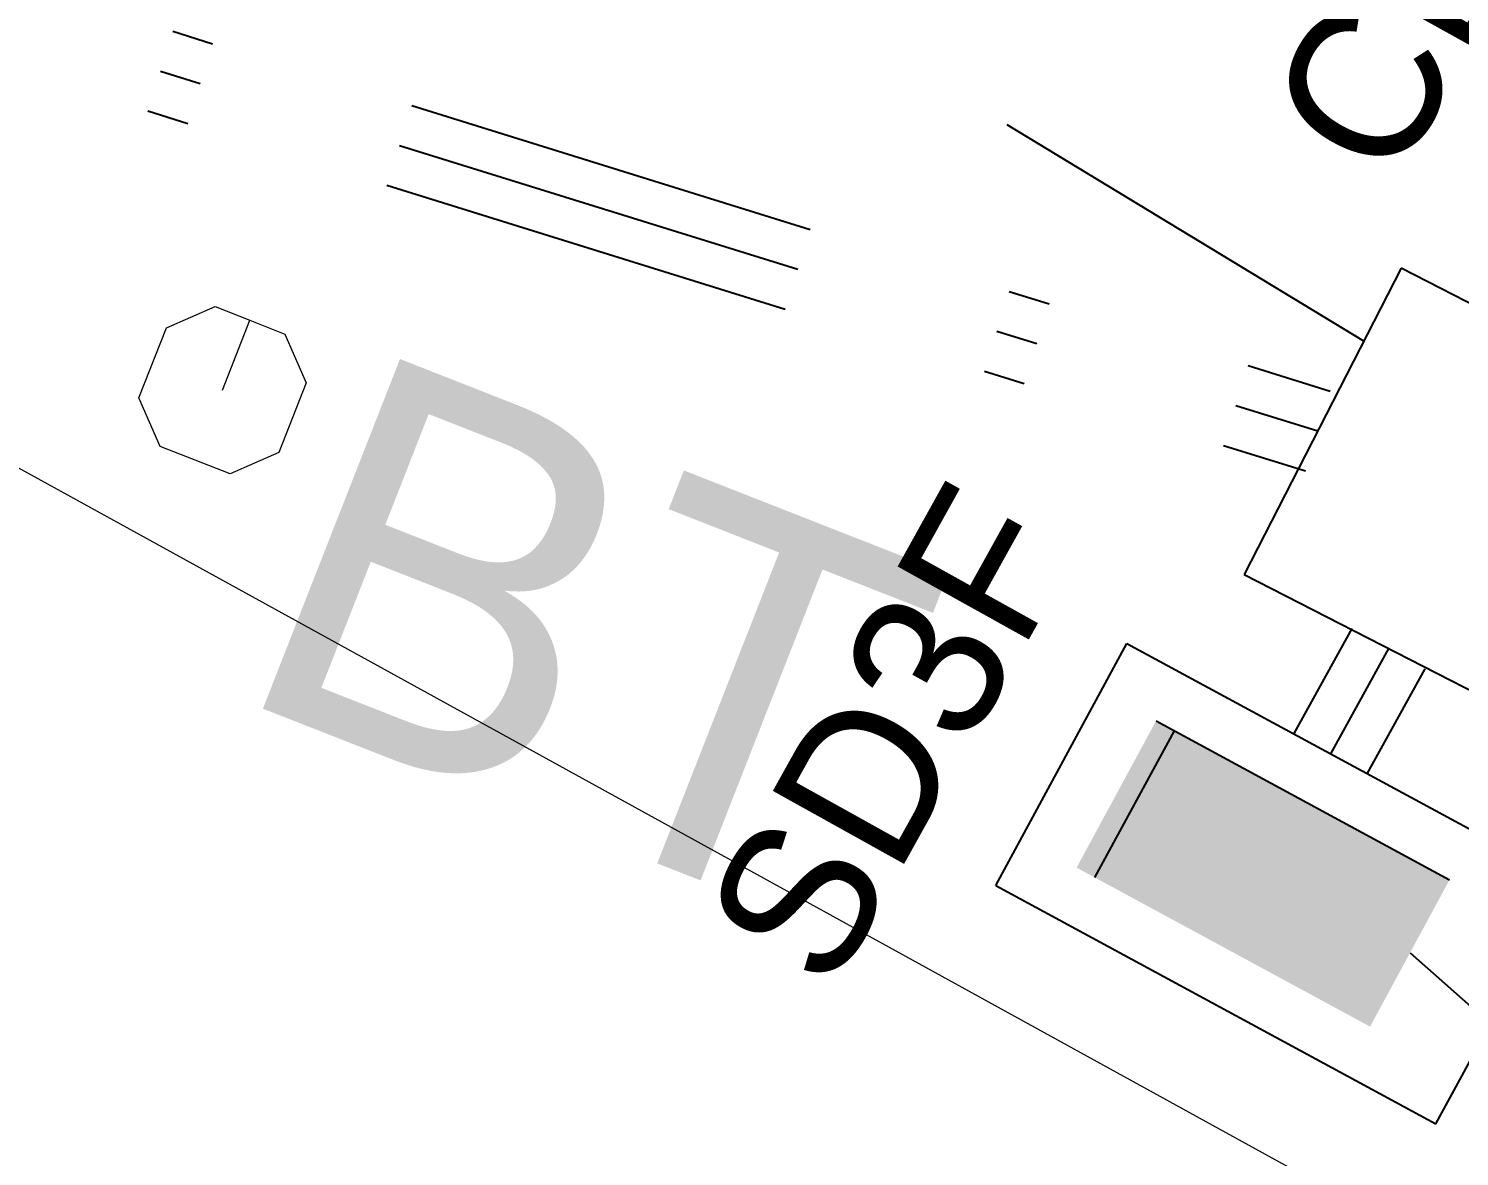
# Model space of a CAD drawing. Extents: x 421500 to 422711, y 436000 to 437000.
# Drawn here: x 421984.741 to 421988.171, y 436502.523 to 436505.225 of the extents above; entities that cross this region are included whole.
import ezdxf
from ezdxf.enums import TextEntityAlignment as Align

# ---------------------------------------------------------------- set-up
doc = ezdxf.new("R2010")
doc.units = 0
doc.linetypes.add('XREF UTC_716709_AJB_1b$0$DASHDOT1', pattern=[2, 1, -0.5, 0, -0.5])
doc.linetypes.add('XREF UTC_716709_AJB_1b$0$HIDDEN', pattern=[0.375, 0.25, -0.125])
doc.layers.get('0').update_dxf_attribs({"color": 210})
doc.layers.add('716709-ExBase$0$LCCPoint Features', color=8, linetype='Continuous', lineweight=0)
doc.layers.add('716709-ExBase$0$LCCWalls', color=4, linetype='Continuous', lineweight=0)
for name, color, linetype in [('Pr-KerbEdge', 8, 'Continuous'), ('XREF UTC_716709_AJB_1b$0$du-UTCBOX', 42, 'Continuous'), ('XREF UTC_716709_AJB_1b$0$du-UTCDUCT-F1', 42, 'XREF UTC_716709_AJB_1b$0$DASHDOT1'), ('XREF UTC_716709_AJB_1b$0$du-UTCTEXT', 42, 'Continuous'), ('XREF UTC_716709_AJB_1b$0$du-YEDUCT-F1', 7, 'XREF UTC_716709_AJB_1b$0$HIDDEN')]:
    doc.layers.add(name, color=color, linetype=linetype)
doc.styles.add('716709-ExBase$0$Style-WORKING', font='WORKING.shx')
doc.styles.add('XREF UTC_716709_AJB_1b$0$Standard', font='txt')

# ---------------------------------------------------------------- blocks, each defined once
blk = doc.blocks.new('XREF UTC_716709_AJB_1b$0$TSC')
for p, q in [((-0.6, 0.33), (0.6, 0.33)), ((-0.6, -0.33), (-0.6, 0.33)), ((0.6, -0.33), (0.6, 0.33)), ((-0.45, 0.2), (0.35, 0.2)), ((-0.4, -0.2), (-0.4, 0.2)), ((-0.6, -0.33), (0.6, -0.33))]:
    blk.add_line(p, q)
blk.add_solid([(-0.45, 0.2), (-0.45, -0.2), (0.35, 0.2), (0.35, -0.2)])
blk = doc.blocks.new('XREF UTC_716709_AJB_1b$0$CB')
for p, q in [((-0.4125, 0.4125), (-0.4125, -0.4125)), ((0.4125, 0.4125), (-0.4125, 0.4125)), ((0.4125, -0.4125), (0.4125, 0.4125)), ((-0.4125, -0.4125), (0.4125, -0.4125))]:
    blk.add_line(p, q)
blk = doc.blocks.new('716709-ExBase$0$MSL1')
at = {"color": 0, "linetype": 'ByBlock', "lineweight": -2, "flags": 128}
blk.add_lwpolyline([(0, 0), (0, 1), (0.5, 1), (1, 0.5), (1, -0.5), (0.5, -1), (-0.5, -1), (-1, -0.5), (-1, 0.5), (-0.5, 1), (0, 1)], dxfattribs=at)

msp = doc.modelspace()

# ---------------------------------------------------------------- linework, layer by layer
at = {"layer": '716709-ExBase$0$LCCWalls', "flags": 128}
msp.add_lwpolyline([(421997.5751, 436496.9498), (421990.6178, 436500.9247), (421982.8876, 436505.179), (421982.3442, 436504.2582), (421981.0964, 436502.2276)], dxfattribs=at)
msp.add_lwpolyline([(421997.5751, 436496.9498), (421990.6178, 436500.9247), (421982.8876, 436505.179), (421982.3442, 436504.2582), (421981.0964, 436502.2276)], dxfattribs=at)
at = {"layer": 'Pr-KerbEdge'}
msp.add_arc((422086.9238, 436454.9562), 118.125, 133.732121, 133.732121, dxfattribs=at)
at = {"layer": 'XREF UTC_716709_AJB_1b$0$du-UTCDUCT-F1', "flags": 128}
for points in [[(421987.9417, 436504.4762), (421984.1243, 436506.7931)], [(421981.6487, 436506.2874), (421987.8611, 436504.3568)], [(421981.619, 436506.1919), (421987.8314, 436504.2613)], [(421981.5893, 436506.0964), (421987.8017, 436504.1658)], [(421987.775, 436503.536), (421987.9143, 436503.7879)], [(421987.8626, 436503.4876), (421988.0018, 436503.7396)], [(421987.9501, 436503.4393), (421988.0893, 436503.6912)]]:
    msp.add_lwpolyline(points, dxfattribs=at)
at = {"layer": 'XREF UTC_716709_AJB_1b$0$du-YEDUCT-F1', "flags": 128}
msp.add_lwpolyline([(421988.0527, 436503.0109), (421988.3167, 436502.7774)], dxfattribs=at)

# ---------------------------------------------------------------- block references
at = {"layer": '716709-ExBase$0$LCCPoint Features', "xscale": 0.18, "yscale": 0.18, "zscale": 0.18, "rotation": 338.5807557840462}
msp.add_blockref('716709-ExBase$0$MSL1', (421985.2059, 436504.3589), dxfattribs=at)
msp.add_blockref('716709-ExBase$0$MSL1', (421985.2059, 436504.3589), dxfattribs=at)
at = {"layer": 'XREF UTC_716709_AJB_1b$0$du-UTCBOX', "color": 1}
for name, p, rotation in [('XREF UTC_716709_AJB_1b$0$CB', (421988.2103, 436504.0962), 332.8357428089869), ('XREF UTC_716709_AJB_1b$0$TSC', (421987.7443, 436503.1764), 331.5676801218734)]:
    msp.add_blockref(name, p, dxfattribs=dict(at, rotation=rotation))

# ---------------------------------------------------------------- texts
at = {"layer": '716709-ExBase$0$LCCPoint Features', "style": '716709-ExBase$0$Style-WORKING'}
msp.add_text('BT', height=0.9, rotation=338.5808, dxfattribs=at).set_placement((421985.5394, 436504.4697), align=Align.TOP_LEFT)
msp.add_text('BT', height=0.9, rotation=338.5808, dxfattribs=at).set_placement((421985.5394, 436504.4697), align=Align.TOP_LEFT)
at = {"layer": 'XREF UTC_716709_AJB_1b$0$du-UTCTEXT', "style": 'XREF UTC_716709_AJB_1b$0$Standard'}
for s, rotation, p in [('CB/1', 61, (421988.015, 436504.8434)), ('SD3F', 60.9186, (421986.6645, 436502.9086))]:
    msp.add_text(s, height=0.36, rotation=rotation, dxfattribs=at).set_placement(p)

doc.saveas('drawing.dxf')
